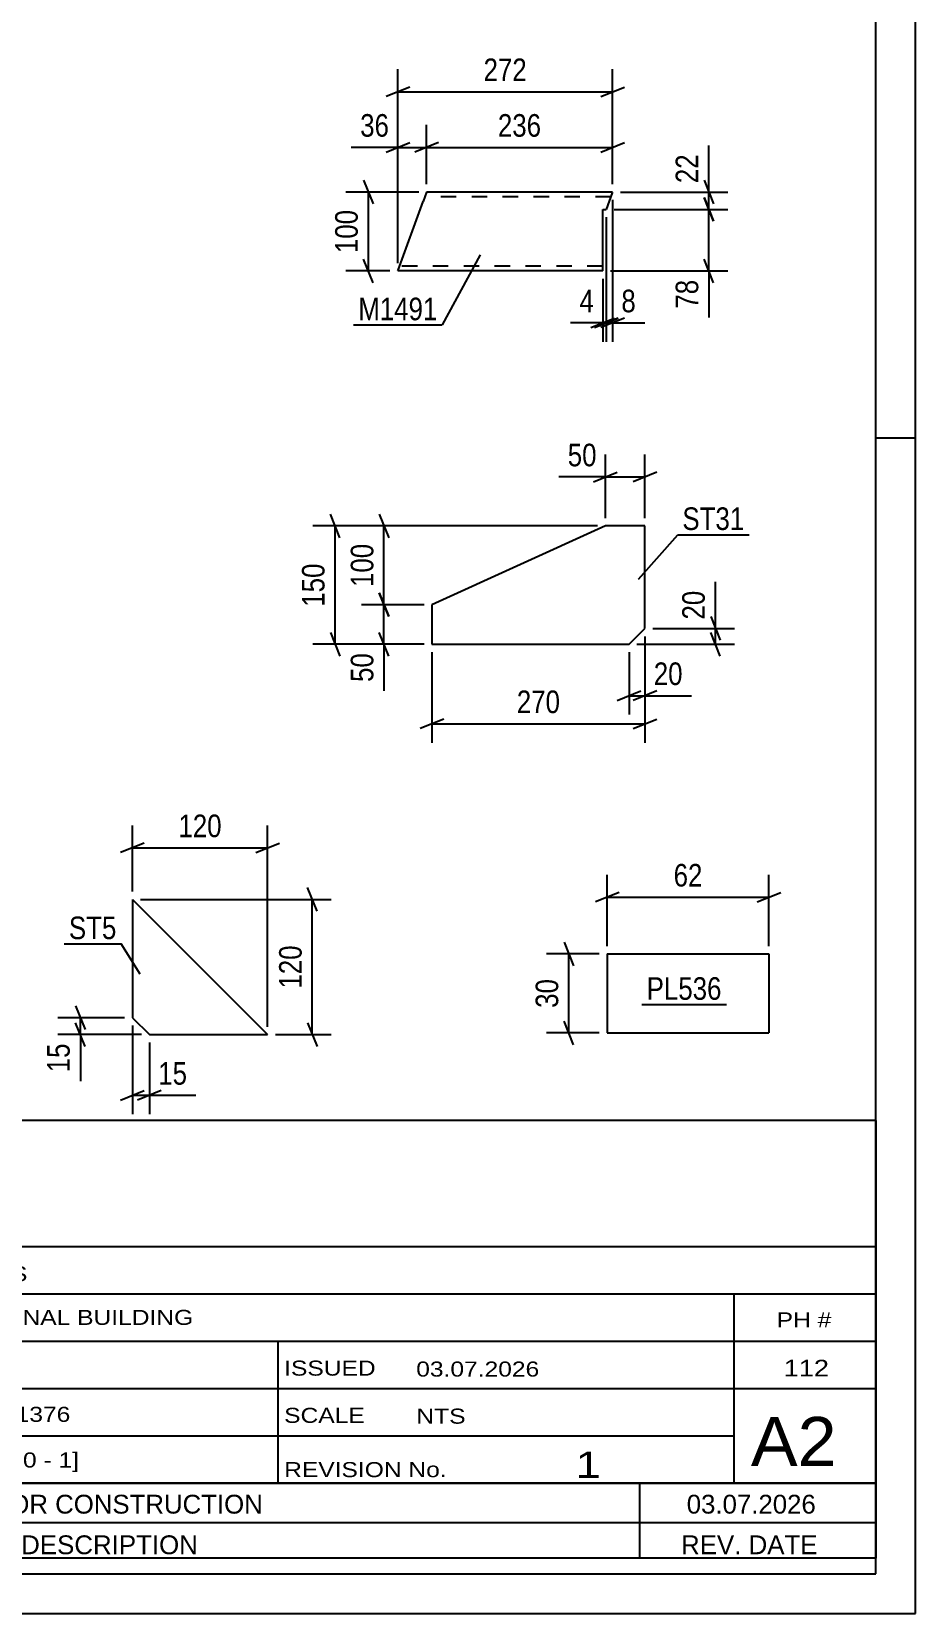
# Model space of a CAD drawing. Header units: millimetres. Extents: x 0 to 594, y 0 to 420.
# Drawn here: x 481.9 to 594, y 0 to 200.5 of the extents above; entities that cross this region are included whole.
import ezdxf

# ---------------------------------------------------------------- set-up
doc = ezdxf.new("R2010")
doc.units = ezdxf.units.MM
doc.linetypes.add('DXK_LINE_DOT2', pattern=[3.9198, 1.9599, -1.9599])
doc.styles.add('Arial Narrow', font='ARIALN.TTF', dxfattribs={"height": 0.2})

# ---------------------------------------------------------------- blocks, each defined once
blk = doc.blocks.new('Unknown-761544929-1135')
at = {"color": 5, "linetype": 'Continuous'}
for p, q in [((594, 0), (594, 420)), ((589, 5), (589, 415)), ((594, 149), (589, 149)), ((5, 5), (589, 5)), ((0, 0), (594, 0))]:
    blk.add_line(p, q, dxfattribs=at)
blk = doc.blocks.new('Unknown-761544929-23266')
at = {"color": 7, "linetype": 'Continuous'}
for p, q in [((429, 16.5), (589, 16.5)), ((589, 16.5), (429, 16.5)), ((429, 16.5), (429, 11.5)), ((438, 16.5), (438, 11.5)), ((462, 16.5), (462, 11.5)), ((559, 16.5), (559, 11.5)), ((589, 16.5), (589, 11.5)), ((429, 11.5), (589, 11.5)), ((429, 11.5), (429, 7)), ((429, 11.5), (589, 11.5)), ((438, 11.5), (438, 7)), ((462, 11.5), (462, 7)), ((559, 11.5), (559, 7)), ((589, 11.5), (589, 7)), ((589, 7), (429, 7))]:
    blk.add_line(p, q, dxfattribs=at)
at = {"color": 7, "linetype": 'Continuous', "style": 'Arial Narrow'}
for s, height, width, p in [('1', 2.39, 1.196471, (432.16, 12.65)), ('0', 2.39, 1.196471, (447, 12.65)), ('ISSUED FOR CONSTRUCTION', 2.3861, 1.196471, (464, 12.65)), ('03.07.2026', 2.386, 1.196471, (565, 12.65)), ('No', 2.386, 1.2, (430.54, 7.5)), ('REV MARK', 2.386, 1.2, (439, 7.5)), ('REVISION DESCRIPTION', 2.3861, 1.2, (464, 7.5)), ('REV. DATE', 2.386, 1.2, (564.28, 7.5))]:
    blk.add_text(s, height=height, dxfattribs=dict(at, width=width)).set_placement(p)
blk = doc.blocks.new('Unknown-761544929-23267')
at = {"color": 7, "linetype": 'Continuous'}
for p, q in [((429, 62.55), (429, 16.5)), ((429, 62.55), (589, 62.55)), ((589, 62.5), (589, 16.5)), ((429, 46.5), (589, 46.5)), ((469.14, 46.5), (469.14, 16.5)), ((429, 40.5), (589, 40.5)), ((571, 16.6), (571, 40.5)), ((429, 34.5), (589, 34.5)), ((513.14, 34.5), (513.14, 16.5)), ((429, 28.5), (589, 28.5)), ((429, 22.5), (571, 22.5)), ((429, 16.5), (589, 16.5))]:
    blk.add_line(p, q, dxfattribs=at)
at = {"color": 7, "style": 'Arial Narrow'}
for s, height, width, p in [('DRAWING TITLE', 1.9089, 1.425378, (433.88, 42.1)), ('TRUSS', 1.909, 1.425378, (470.81, 42.09)), ('CONTRACT', 1.909, 1.425378, (433.88, 36.21)), ('TERMINAL BUILDING', 1.9089, 1.425378, (471.06, 36.57)), ('MODELLED BY', 1.9089, 1.425378, (433.88, 30.48)), ('GSK', 1.909, 1.425378, (470.88, 30.54)), ('ISSUED', 1.909, 1.425378, (513.94, 30.14)), ('03.07.2026', 1.909, 1.425378, (530.69, 30.02)), ('CONTRACT NO', 1.9089, 1.425378, (433.88, 24.16)), ('AN-C-1376', 1.909, 1.425378, (471.23, 24.28)), ('SCALE', 1.909, 1.425378, (513.94, 24.15)), ('A2', 6.204, 1.25, (573.14, 18.7)), ('DRAWING No', 1.909, 1.425378, (433.56, 18.5)), ('[TR.620 - 1]', 1.9089, 1.425378, (471.46, 18.49)), ('1', 3.34, 1.5, (550.91, 17.18)), ('REVISION No.', 1.9089, 1.425378, (513.94, 17.27))]:
    blk.add_text(s, height=height, dxfattribs=dict(at, width=width)).set_placement(p)
at = {"color": 7, "linetype": 'Continuous', "style": 'Arial Narrow', "width": 1.43}
for s, height, p in [('PH #', 1.909, (576.4, 36.25)), ('112', 2.1, (577.3, 30.05)), ('NTS', 1.909, (530.7, 24.05))]:
    blk.add_text(s, height=height, dxfattribs=at).set_placement(p)
blk = doc.blocks.new('Part-761544929-9444 - 9443')
at = {"color": 2, "linetype": 'Continuous'}
for p, q in [((494.7, 90.52), (494.7, 75.52)), ((494.7, 90.52), (511.84, 73.38)), ((494.7, 75.52), (496.84, 73.38)), ((496.84, 73.38), (511.84, 73.38))]:
    blk.add_line(p, q, dxfattribs=at)
blk = doc.blocks.new('Part-761544929-9491 - 9490')
at = {"color": 2, "linetype": 'Continuous'}
for p, q in [((554.69, 137.87), (532.69, 127.87)), ((559.69, 137.87), (554.69, 137.87)), ((559.69, 124.87), (559.69, 137.87)), ((532.69, 127.87), (532.69, 122.87)), ((557.69, 122.87), (559.69, 124.87)), ((532.69, 122.87), (557.69, 122.87))]:
    blk.add_line(p, q, dxfattribs=at)
blk = doc.blocks.new('Part-761544929-9505 - 9504')
at = {"color": 2, "linetype": 'Continuous'}
for p, q in [((554.91, 83.6), (554.91, 73.6)), ((554.91, 83.6), (575.43, 83.6)), ((575.43, 83.6), (575.43, 73.6)), ((554.91, 73.6), (575.43, 73.6))]:
    blk.add_line(p, q, dxfattribs=at)
blk = doc.blocks.new('Part-761544929-9515 - 9514')
at = {"color": 2, "linetype": 'Continuous'}
for p, q in [((528.39, 170.29), (531.56, 179)), ((532, 180.2), (531.56, 179)), ((555.59, 180.2), (532, 180.2)), ((555.55, 180.11), (554.79, 178)), ((555.59, 180.2), (555.55, 180.11)), ((554.35, 170.2), (554.35, 178)), ((554.35, 178), (554.79, 178)), ((528.36, 170.2), (528.39, 170.29)), ((554.35, 170.2), (528.36, 170.2))]:
    blk.add_line(p, q, dxfattribs=at)
at = {"color": 7, "linetype": 'DXK_LINE_DOT2'}
for p, q in [((555.37, 179.6), (531.78, 179.6)), ((528.58, 170.8), (528.59, 170.85)), ((554.35, 170.8), (528.58, 170.8)), ((528.36, 170.2), (528.36, 170.2))]:
    blk.add_line(p, q, dxfattribs=at)
blk = doc.blocks.new('StraightDimension-761544929-9918 - 9443')
at = {"color": 7, "linetype": 'Continuous'}
for p, q in [((487.49, 77.02), (488.69, 74.02)), ((493.7, 75.52), (485.24, 75.52)), ((488.69, 71.88), (487.49, 74.88)), ((488.09, 73.38), (488.09, 75.52)), ((495.84, 73.38), (485.24, 73.38))]:
    blk.add_line(p, q, dxfattribs=at)
at = {"color": 0}
blk.add_wipeout([(487.34, 72.86), (483.14, 72.86), (483.14, 68), (487.34, 68)], dxfattribs=at)
at = {"color": 7, "linetype": 'Continuous'}
blk.add_line((488.09, 73.38), (488.09, 67.48), dxfattribs=at)
blk.add_line((488.09, 73.38), (488.09, 67.48), dxfattribs=at)
at = {"color": 3, "style": 'Arial Narrow'}
blk.add_text('15', height=2.863, rotation=90.0002, dxfattribs=at).set_placement((486.74, 68.6))
blk = doc.blocks.new('StraightDimension-761544929-9910 - 9443')
at = {"color": 7, "linetype": 'Continuous'}
for p, q in [((494.7, 74.52), (494.7, 63.28)), ((496.84, 72.38), (496.84, 63.28)), ((493.2, 65.08), (496.2, 66.28)), ((498.34, 66.28), (495.34, 65.08)), ((494.7, 65.68), (496.84, 65.68))]:
    blk.add_line(p, q, dxfattribs=at)
at = {"color": 0}
blk.add_wipeout([(502.22, 66.43), (502.22, 70.63), (497.37, 70.63), (497.37, 66.43)], dxfattribs=at)
at = {"color": 7, "linetype": 'Continuous'}
blk.add_line((496.84, 65.68), (502.75, 65.68), dxfattribs=at)
blk.add_line((496.84, 65.68), (502.75, 65.68), dxfattribs=at)
at = {"color": 3, "style": 'Arial Narrow'}
blk.add_text('15', height=2.863, dxfattribs=at).set_placement((497.97, 67.03))
blk = doc.blocks.new('StraightDimension-761544929-9922 - 9443')
at = {"color": 7, "linetype": 'Continuous'}
for p, q in [((495.7, 90.52), (519.91, 90.52)), ((518.11, 89.02), (516.91, 92.02)), ((517.51, 73.38), (517.51, 90.52)), ((516.91, 74.88), (518.11, 71.88)), ((512.84, 73.38), (519.91, 73.38))]:
    blk.add_line(p, q, dxfattribs=at)
at = {"color": 0}
blk.add_wipeout([(516.76, 85.29), (512.56, 85.29), (512.56, 78.61), (516.76, 78.61)], dxfattribs=at)
at = {"color": 3, "style": 'Arial Narrow'}
blk.add_text('120', height=2.863, rotation=90.0002, dxfattribs=at).set_placement((516.16, 79.21))
blk = doc.blocks.new('StraightDimension-761544929-9914 - 9443')
at = {"color": 7, "linetype": 'Continuous'}
for p, q in [((494.7, 91.52), (494.7, 99.91)), ((511.84, 74.38), (511.84, 99.91)), ((496.2, 97.66), (493.2, 96.46)), ((494.7, 97.06), (511.84, 97.06)), ((510.34, 96.46), (513.34, 97.66))]:
    blk.add_line(p, q, dxfattribs=at)
at = {"color": 0}
blk.add_wipeout([(506.61, 97.81), (506.61, 102.01), (499.93, 102.01), (499.93, 97.81)], dxfattribs=at)
at = {"color": 3, "style": 'Arial Narrow'}
blk.add_text('120', height=2.863, dxfattribs=at).set_placement((500.53, 98.41))
blk = doc.blocks.new('StraightDimension-761544929-9982 - 9490')
at = {"color": 7, "linetype": 'Continuous'}
for p, q in [((554.69, 138.87), (554.69, 146.93)), ((559.69, 138.87), (559.69, 146.93)), ((553.19, 143.48), (556.19, 144.68)), ((561.19, 144.68), (558.19, 143.48)), ((554.69, 144.08), (559.69, 144.08))]:
    blk.add_line(p, q, dxfattribs=at)
at = {"color": 0}
blk.add_wipeout([(554.17, 144.83), (554.17, 149.03), (549.31, 149.03), (549.31, 144.83)], dxfattribs=at)
at = {"color": 7, "linetype": 'Continuous'}
blk.add_line((554.69, 144.08), (548.79, 144.08), dxfattribs=at)
blk.add_line((554.69, 144.08), (548.79, 144.08), dxfattribs=at)
at = {"color": 3, "style": 'Arial Narrow'}
blk.add_text('50', height=2.863, dxfattribs=at).set_placement((549.91, 145.43))
blk = doc.blocks.new('StraightDimension-761544929-9978 - 9490')
at = {"color": 7, "linetype": 'Continuous'}
for p, q in [((559.69, 123.87), (559.69, 113.95)), ((557.69, 121.87), (557.69, 113.95)), ((556.19, 115.75), (559.19, 116.95)), ((557.69, 116.35), (559.69, 116.35)), ((561.19, 116.95), (558.19, 115.75))]:
    blk.add_line(p, q, dxfattribs=at)
at = {"color": 0}
blk.add_wipeout([(565.07, 117.1), (565.07, 121.3), (560.22, 121.3), (560.22, 117.1)], dxfattribs=at)
at = {"color": 7, "linetype": 'Continuous'}
blk.add_line((559.69, 116.35), (565.6, 116.35), dxfattribs=at)
blk.add_line((559.69, 116.35), (565.6, 116.35), dxfattribs=at)
at = {"color": 3, "style": 'Arial Narrow'}
blk.add_text('20', height=2.863, dxfattribs=at).set_placement((560.82, 117.7))
blk = doc.blocks.new('StraightDimension-761544929-9986 - 9490')
at = {"color": 7, "linetype": 'Continuous'}
for p, q in [((568.04, 126.37), (569.24, 123.37)), ((560.69, 124.87), (571.04, 124.87)), ((569.24, 121.37), (568.04, 124.37)), ((568.64, 122.87), (568.64, 124.87)), ((558.69, 122.87), (571.04, 122.87))]:
    blk.add_line(p, q, dxfattribs=at)
at = {"color": 0}
blk.add_wipeout([(567.89, 130.26), (563.69, 130.26), (563.69, 125.4), (567.89, 125.4)], dxfattribs=at)
at = {"color": 7, "linetype": 'Continuous'}
blk.add_line((568.64, 124.87), (568.64, 130.78), dxfattribs=at)
blk.add_line((568.64, 124.87), (568.64, 130.78), dxfattribs=at)
at = {"color": 3, "style": 'Arial Narrow'}
blk.add_text('20', height=2.863, rotation=90.0002, dxfattribs=at).set_placement((567.29, 126))
blk = doc.blocks.new('StraightDimension-761544929-9990 - 9490')
at = {"color": 7, "linetype": 'Continuous'}
for p, q in [((526, 139.37), (527.2, 136.37)), ((553.69, 137.87), (523.75, 137.87)), ((526.6, 127.87), (526.6, 137.87)), ((527.2, 126.37), (526, 129.37)), ((531.69, 127.87), (523.75, 127.87))]:
    blk.add_line(p, q, dxfattribs=at)
at = {"color": 0}
blk.add_wipeout([(525.85, 136.22), (521.65, 136.22), (521.65, 129.53), (525.85, 129.53)], dxfattribs=at)
at = {"color": 3, "style": 'Arial Narrow'}
blk.add_text('100', height=2.863, rotation=90.0002, dxfattribs=at).set_placement((525.25, 130.13))
blk = doc.blocks.new('StraightDimension-761544929-9991 - 9490')
at = {"color": 7, "linetype": 'Continuous'}
for p, q in [((526, 129.37), (527.2, 126.37)), ((531.69, 127.87), (523.75, 127.87)), ((526.6, 122.87), (526.6, 127.87)), ((527.2, 121.37), (526, 124.37)), ((531.69, 122.87), (523.75, 122.87))]:
    blk.add_line(p, q, dxfattribs=at)
at = {"color": 0}
blk.add_wipeout([(525.85, 122.35), (521.65, 122.35), (521.65, 117.49), (525.85, 117.49)], dxfattribs=at)
at = {"color": 7, "linetype": 'Continuous'}
blk.add_line((526.6, 122.87), (526.6, 116.97), dxfattribs=at)
blk.add_line((526.6, 122.87), (526.6, 116.97), dxfattribs=at)
at = {"color": 3, "style": 'Arial Narrow'}
blk.add_text('50', height=2.863, rotation=90.0002, dxfattribs=at).set_placement((525.25, 118.09))
blk = doc.blocks.new('StraightDimension-761544929-9996 - 9490')
at = {"color": 7, "linetype": 'Continuous'}
for p, q in [((559.69, 123.87), (559.69, 110.39)), ((532.69, 121.87), (532.69, 110.39)), ((534.19, 113.39), (531.19, 112.19)), ((532.69, 112.79), (559.69, 112.79)), ((558.19, 112.19), (561.19, 113.39))]:
    blk.add_line(p, q, dxfattribs=at)
at = {"color": 0}
blk.add_wipeout([(549.53, 113.54), (549.53, 117.74), (542.85, 117.74), (542.85, 113.54)], dxfattribs=at)
at = {"color": 3, "style": 'Arial Narrow'}
blk.add_text('270', height=2.863, dxfattribs=at).set_placement((543.45, 114.14))
blk = doc.blocks.new('StraightDimension-761544929-10000 - 9490')
at = {"color": 7, "linetype": 'Continuous'}
for p, q in [((521.01, 136.37), (519.81, 139.37)), ((553.69, 137.87), (517.56, 137.87)), ((520.41, 122.87), (520.41, 137.87)), ((519.81, 124.37), (521.01, 121.37)), ((531.69, 122.87), (517.56, 122.87))]:
    blk.add_line(p, q, dxfattribs=at)
at = {"color": 0}
blk.add_wipeout([(519.66, 133.72), (515.46, 133.72), (515.46, 127.03), (519.66, 127.03)], dxfattribs=at)
at = {"color": 3, "style": 'Arial Narrow'}
blk.add_text('150', height=2.863, rotation=90.0002, dxfattribs=at).set_placement((519.06, 127.63))
blk = doc.blocks.new('StraightDimension-761544929-10004 - 9504')
at = {"color": 7, "linetype": 'Continuous'}
for p, q in [((549.45, 85.1), (550.65, 82.1)), ((553.91, 83.6), (547.2, 83.6)), ((550.05, 73.6), (550.05, 83.6)), ((550.65, 72.1), (549.45, 75.1)), ((553.91, 73.6), (547.2, 73.6))]:
    blk.add_line(p, q, dxfattribs=at)
at = {"color": 0}
blk.add_wipeout([(549.3, 81.03), (545.1, 81.03), (545.1, 76.17), (549.3, 76.17)], dxfattribs=at)
at = {"color": 3, "style": 'Arial Narrow'}
blk.add_text('30', height=2.863, rotation=90.0002, dxfattribs=at).set_placement((548.7, 76.77))
blk = doc.blocks.new('StraightDimension-761544929-10008 - 9504')
at = {"color": 7, "linetype": 'Continuous'}
for p, q in [((554.91, 84.6), (554.91, 93.65)), ((575.43, 84.6), (575.43, 93.65)), ((556.41, 91.4), (553.41, 90.2)), ((554.91, 90.8), (575.43, 90.8)), ((573.93, 90.2), (576.93, 91.4))]:
    blk.add_line(p, q, dxfattribs=at)
at = {"color": 0}
blk.add_wipeout([(567.6, 91.55), (567.6, 95.75), (562.74, 95.75), (562.74, 91.55)], dxfattribs=at)
at = {"color": 3, "style": 'Arial Narrow'}
blk.add_text('62', height=2.863, dxfattribs=at).set_placement((563.34, 92.15))
blk = doc.blocks.new('StraightDimension-761544929-10028 - 9514')
at = {"color": 7, "linetype": 'Continuous'}
for p, q in [((528.36, 171.2), (528.36, 188.72)), ((532, 181.2), (532, 188.72)), ((526.86, 185.27), (529.86, 186.47)), ((528.36, 185.87), (532, 185.87)), ((533.5, 186.47), (530.5, 185.27))]:
    blk.add_line(p, q, dxfattribs=at)
at = {"color": 0}
blk.add_wipeout([(527.83, 186.62), (527.83, 190.82), (522.98, 190.82), (522.98, 186.62)], dxfattribs=at)
at = {"color": 7, "linetype": 'Continuous'}
blk.add_line((528.36, 185.87), (522.45, 185.87), dxfattribs=at)
blk.add_line((528.36, 185.87), (522.45, 185.87), dxfattribs=at)
at = {"color": 3, "style": 'Arial Narrow'}
blk.add_text('36', height=2.863, dxfattribs=at).set_placement((523.58, 187.22))
blk = doc.blocks.new('StraightDimension-761544929-19573 - 9514')
at = {"color": 7, "linetype": 'Continuous'}
for p, q in [((555.59, 179.2), (555.59, 161.21)), ((554.79, 177), (554.79, 161.21)), ((553.29, 163.01), (556.29, 164.21)), ((557.09, 164.21), (554.09, 163.01)), ((554.79, 163.61), (555.59, 163.61))]:
    blk.add_line(p, q, dxfattribs=at)
at = {"color": 0}
blk.add_wipeout([(559.14, 164.36), (559.14, 168.56), (556.11, 168.56), (556.11, 164.36)], dxfattribs=at)
at = {"color": 7, "linetype": 'Continuous'}
blk.add_line((555.59, 163.61), (559.67, 163.61), dxfattribs=at)
blk.add_line((555.59, 163.61), (559.67, 163.61), dxfattribs=at)
at = {"color": 3, "style": 'Arial Narrow'}
blk.add_text('8', height=2.86, dxfattribs=at).set_placement((556.71, 164.96))
blk = doc.blocks.new('StraightDimension-761544929-10012 - 9514')
at = {"color": 7, "linetype": 'Continuous'}
for p, q in [((567.21, 181.7), (568.41, 178.7)), ((556.59, 180.2), (570.21, 180.2)), ((568.41, 176.5), (567.21, 179.5)), ((567.81, 178), (567.81, 180.2)), ((555.79, 178), (570.21, 178))]:
    blk.add_line(p, q, dxfattribs=at)
at = {"color": 0}
blk.add_wipeout([(567.06, 185.58), (562.86, 185.58), (562.86, 180.73), (567.06, 180.73)], dxfattribs=at)
at = {"color": 7, "linetype": 'Continuous'}
blk.add_line((567.81, 180.2), (567.81, 186.11), dxfattribs=at)
blk.add_line((567.81, 180.2), (567.81, 186.11), dxfattribs=at)
at = {"color": 3, "style": 'Arial Narrow'}
blk.add_text('22', height=2.863, rotation=90.0002, dxfattribs=at).set_placement((566.46, 181.33))
blk = doc.blocks.new('StraightDimension-761544929-10021 - 9514')
at = {"color": 7, "linetype": 'Continuous'}
for p, q in [((524.02, 181.7), (525.22, 178.7)), ((531, 180.2), (521.77, 180.2)), ((524.62, 170.2), (524.62, 180.2)), ((525.22, 168.7), (524.02, 171.7)), ((527.36, 170.2), (521.77, 170.2))]:
    blk.add_line(p, q, dxfattribs=at)
at = {"color": 0}
blk.add_wipeout([(523.87, 178.54), (519.67, 178.54), (519.67, 171.86), (523.87, 171.86)], dxfattribs=at)
at = {"color": 3, "style": 'Arial Narrow'}
blk.add_text('100', height=2.863, rotation=90.0002, dxfattribs=at).set_placement((523.27, 172.46))
blk = doc.blocks.new('StraightDimension-761544929-10013 - 9514')
at = {"color": 7, "linetype": 'Continuous'}
for p, q in [((567.21, 179.5), (568.41, 176.5)), ((555.79, 178), (570.21, 178)), ((567.81, 170.2), (567.81, 178)), ((568.41, 168.7), (567.21, 171.7)), ((555.35, 170.2), (570.21, 170.2))]:
    blk.add_line(p, q, dxfattribs=at)
at = {"color": 0}
blk.add_wipeout([(567.06, 169.68), (562.86, 169.68), (562.86, 164.82), (567.06, 164.82)], dxfattribs=at)
at = {"color": 7, "linetype": 'Continuous'}
blk.add_line((567.81, 170.2), (567.81, 164.3), dxfattribs=at)
blk.add_line((567.81, 170.2), (567.81, 164.3), dxfattribs=at)
at = {"color": 3, "style": 'Arial Narrow'}
blk.add_text('78', height=2.863, rotation=90.0002, dxfattribs=at).set_placement((566.46, 165.42))
blk = doc.blocks.new('StraightDimension-761544929-10027 - 9514')
at = {"color": 7, "linetype": 'Continuous'}
for p, q in [((532, 181.2), (532, 188.72)), ((555.59, 181.2), (555.59, 188.72)), ((533.5, 186.47), (530.5, 185.27)), ((532, 185.87), (555.59, 185.87)), ((554.09, 185.27), (557.09, 186.47))]:
    blk.add_line(p, q, dxfattribs=at)
at = {"color": 0}
blk.add_wipeout([(547.13, 186.62), (547.13, 190.82), (540.45, 190.82), (540.45, 186.62)], dxfattribs=at)
at = {"color": 3, "style": 'Arial Narrow'}
blk.add_text('236', height=2.863, dxfattribs=at).set_placement((541.05, 187.22))
blk = doc.blocks.new('StraightDimension-761544929-10047 - 9514')
at = {"color": 7, "linetype": 'Continuous'}
for p, q in [((528.36, 171.2), (528.36, 195.77)), ((555.59, 181.2), (555.59, 195.77)), ((529.86, 193.52), (526.86, 192.32)), ((528.36, 192.92), (555.59, 192.92)), ((554.09, 192.32), (557.09, 193.52))]:
    blk.add_line(p, q, dxfattribs=at)
at = {"color": 0}
blk.add_wipeout([(545.31, 193.67), (545.31, 197.87), (538.63, 197.87), (538.63, 193.67)], dxfattribs=at)
at = {"color": 3, "style": 'Arial Narrow'}
blk.add_text('272', height=2.863, dxfattribs=at).set_placement((539.23, 194.27))
blk = doc.blocks.new('StraightDimension-761544929-19574 - 9514')
at = {"color": 7, "linetype": 'Continuous'}
for p, q in [((554.79, 177), (554.79, 161.21)), ((554.35, 169.2), (554.35, 161.21)), ((552.85, 163.01), (555.85, 164.21)), ((556.29, 164.21), (553.29, 163.01)), ((554.35, 163.61), (554.79, 163.61))]:
    blk.add_line(p, q, dxfattribs=at)
at = {"color": 0}
blk.add_wipeout([(553.83, 164.36), (553.83, 168.56), (550.8, 168.56), (550.8, 164.36)], dxfattribs=at)
at = {"color": 7, "linetype": 'Continuous'}
blk.add_line((554.35, 163.61), (550.27, 163.61), dxfattribs=at)
blk.add_line((554.35, 163.61), (550.27, 163.61), dxfattribs=at)
at = {"color": 3, "style": 'Arial Narrow'}
blk.add_text('4', height=2.86, dxfattribs=at).set_placement((551.4, 164.96))
blk = doc.blocks.new('Mark-761544929-10141 - 9443')
at = {"color": 0}
blk.add_wipeout([(492.67, 85.48), (492.67, 88.48), (486.64, 88.48), (486.64, 85.48)], dxfattribs=at)
blk.add_wipeout([(492.67, 85.48), (492.67, 88.48), (486.64, 88.48), (486.64, 85.48)], dxfattribs=at)
at = {"color": 30, "linetype": 'Continuous'}
for p in [(486.04, 84.88), (495.68, 81.03)]:
    blk.add_line(p, (493.27, 84.88), dxfattribs=at)
at = {"color": 3, "style": 'Arial Narrow'}
blk.add_text('ST5', height=2.863, dxfattribs=at).set_placement((486.64, 85.48))
blk = doc.blocks.new('Mark-761544929-10149 - 9490')
at = {"color": 0}
blk.add_wipeout([(572.3, 137.36), (572.3, 140.36), (564.45, 140.36), (564.45, 137.36)], dxfattribs=at)
blk.add_wipeout([(572.3, 137.36), (572.3, 140.36), (564.45, 140.36), (564.45, 137.36)], dxfattribs=at)
at = {"color": 30, "linetype": 'Continuous'}
for p, q in [((558.9, 131.13), (563.85, 136.76)), ((563.85, 136.76), (572.9, 136.76))]:
    blk.add_line(p, q, dxfattribs=at)
at = {"color": 3, "style": 'Arial Narrow'}
blk.add_text('ST31', height=2.863, dxfattribs=at).set_placement((564.45, 137.36))
blk = doc.blocks.new('Mark-761544929-17351 - 9504')
at = {"color": 0}
blk.add_wipeout([(569.43, 77.79), (569.43, 80.79), (559.92, 80.79), (559.92, 77.79)], dxfattribs=at)
blk.add_wipeout([(569.43, 77.79), (569.43, 80.79), (559.92, 80.79), (559.92, 77.79)], dxfattribs=at)
at = {"color": 30, "linetype": 'Continuous'}
blk.add_line((559.32, 77.19), (570.03, 77.19), dxfattribs=at)
at = {"color": 3, "style": 'Arial Narrow'}
blk.add_text('PL536', height=2.863, dxfattribs=at).set_placement((559.92, 77.79))
blk = doc.blocks.new('Mark-761544929-10152 - 9514')
at = {"color": 0}
blk.add_wipeout([(533.39, 163.95), (533.39, 166.95), (523.34, 166.95), (523.34, 163.95)], dxfattribs=at)
blk.add_wipeout([(533.39, 163.95), (533.39, 166.95), (523.34, 166.95), (523.34, 163.95)], dxfattribs=at)
at = {"color": 30, "linetype": 'Continuous'}
for p in [(538.8, 172.23), (522.74, 163.35)]:
    blk.add_line(p, (533.99, 163.35), dxfattribs=at)
at = {"color": 3, "style": 'Arial Narrow'}
blk.add_text('M1491', height=2.863, dxfattribs=at).set_placement((523.34, 163.95))

msp = doc.modelspace()

# ---------------------------------------------------------------- block references
for name in ['Unknown-761544929-1135', 'Part-761544929-9515 - 9514', 'Part-761544929-9491 - 9490', 'Part-761544929-9444 - 9443', 'Part-761544929-9505 - 9504', 'Unknown-761544929-23267', 'Unknown-761544929-23266']:
    msp.add_blockref(name, (0, 0))

# ---------------------------------------------------------------- next in the draw order: block references
for name in ['StraightDimension-761544929-10028 - 9514', 'StraightDimension-761544929-19573 - 9514', 'StraightDimension-761544929-9982 - 9490', 'StraightDimension-761544929-9978 - 9490', 'StraightDimension-761544929-10004 - 9504', 'Mark-761544929-17351 - 9504', 'StraightDimension-761544929-9918 - 9443']:
    msp.add_blockref(name, (0, 0))

# ---------------------------------------------------------------- next in the draw order: block references
for name in ['StraightDimension-761544929-10012 - 9514', 'StraightDimension-761544929-10021 - 9514', 'StraightDimension-761544929-9990 - 9490', 'StraightDimension-761544929-9986 - 9490', 'StraightDimension-761544929-10008 - 9504', 'StraightDimension-761544929-9910 - 9443']:
    msp.add_blockref(name, (0, 0))

# ---------------------------------------------------------------- next in the draw order: block references
for name in ['StraightDimension-761544929-10027 - 9514', 'StraightDimension-761544929-10013 - 9514', 'Mark-761544929-10149 - 9490', 'StraightDimension-761544929-9991 - 9490', 'StraightDimension-761544929-9922 - 9443']:
    msp.add_blockref(name, (0, 0))

# ---------------------------------------------------------------- next in the draw order: block references
for name in ['StraightDimension-761544929-10047 - 9514', 'StraightDimension-761544929-9996 - 9490', 'StraightDimension-761544929-9914 - 9443']:
    msp.add_blockref(name, (0, 0))

# ---------------------------------------------------------------- next in the draw order: block references
for name in ['StraightDimension-761544929-19574 - 9514', 'Mark-761544929-10152 - 9514', 'StraightDimension-761544929-10000 - 9490', 'Mark-761544929-10141 - 9443']:
    msp.add_blockref(name, (0, 0))

doc.saveas('drawing.dxf')
